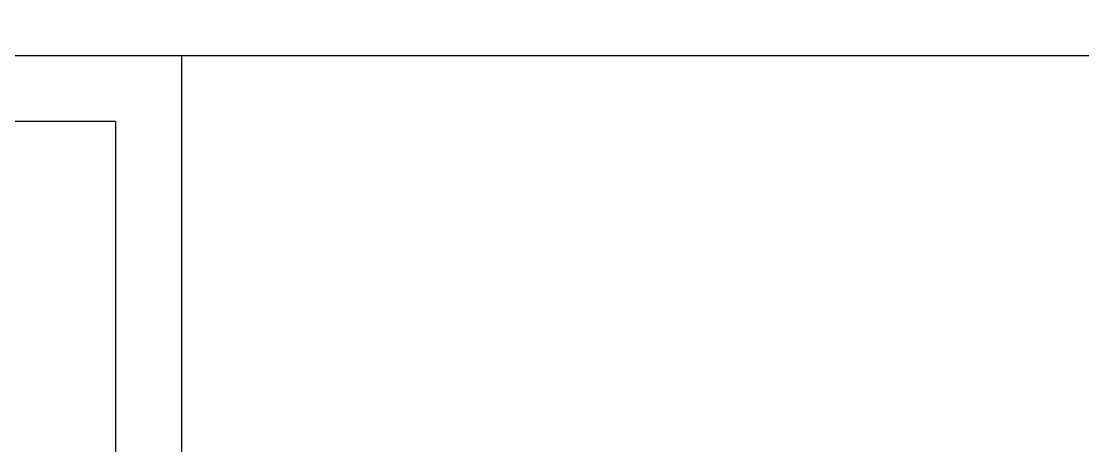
# Model space of a CAD drawing. Header units: inches. Extents: x 21 to 38546, y 13 to 15001.
# Drawn here: x 5603.19 to 5643.42, y 989.78 to 1005.88 of the extents above; entities that cross this region are included whole.
import ezdxf

# ---------------------------------------------------------------- set-up
doc = ezdxf.new("R2010")
doc.units = ezdxf.units.IN
doc.header["$MEASUREMENT"] = 0
doc.set_wipeout_variables(frame=1)
for name, color, linetype, lineweight in [('Z_MİM_-KM-GLAZ', 8, 'Continuous', 25), ('Z_MİM_-KM-WALL', 8, 'Continuous', 25), ('Z_MİM_-KM-WALL-PL', 8, 'Continuous', 25), ('Z_MİM_-KM-WALL-PLASTER', 8, 'Continuous', 25)]:
    doc.layers.add(name, color=color, linetype=linetype, lineweight=lineweight)

# ---------------------------------------------------------------- blocks, each defined once
blk = doc.blocks.new('-KM-AL1 150_900')
blk.add_wipeout([(151.488, -34.02), (151.726, -15.48), (149.45, -15.45), (149.45, 7.15), (9.45, 7.15), (9.45, -15.45), (7.398, -15.45), (7.567, -34.061)])
at = {"layer": 'Z_MİM_-KM-WALL'}
blk.add_line((9.45, 4.55), (9.45, -17.85), dxfattribs=at)
at = {"layer": 'Z_MİM_-KM-WALL-PLASTER'}
blk.add_lwpolyline([(9.45, 7.05), (11.95, 7.05), (11.95, -17.85)], dxfattribs=at)

msp = doc.modelspace()

# ---------------------------------------------------------------- linework, layer by layer
at = {"layer": 'Z_MİM_-KM-WALL-PL'}
msp.add_lwpolyline([(5986.758, 1002.083), (5366.757, 1002.083)], dxfattribs=at)

# ---------------------------------------------------------------- next in the draw order: block references
at = {"layer": 'Z_MİM_-KM-GLAZ'}
msp.add_blockref('-KM-AL1 150_900', (5597.308, 997.533), dxfattribs=at)

# ---------------------------------------------------------------- next in the draw order: linework, layer by layer
at = {"layer": 'Z_MİM_-KM-WALL-PLASTER'}
msp.add_lwpolyline([(5344.258, 1354.583), (5369.257, 1354.583), (5369.257, 1004.583), (5744.258, 1004.583), (5744.258, 1634.583), (5339.258, 1634.583), (5339.258, 1664.584), (5494.257, 1664.584), (5494.257, 1654.582), (5744.258, 1654.582), (5744.258, 1664.595), (6814.258, 1664.583)], dxfattribs=at)

doc.saveas('drawing.dxf')
